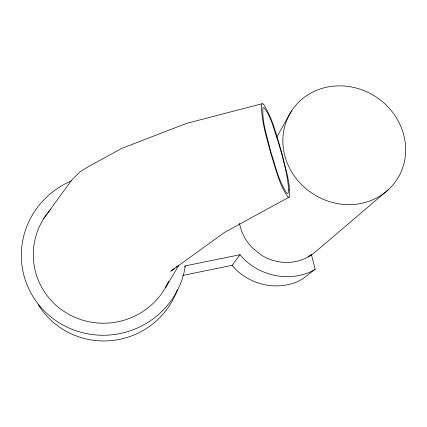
<?xml version="1.0" encoding="UTF-8"?>
<svg xmlns="http://www.w3.org/2000/svg" width="427" height="427" viewBox="0 0 427 427"><rect width="100%" height="100%" fill="white"/><g stroke="black" fill="none" stroke-linecap="round" stroke-linejoin="round"><path stroke-width="0.64" d="M239.494 223.246A46.394 44.008 35.9 0 0 251.455 246.95L260.876 254.812A46.394 44.008 35.9 0 0 307.013 257.577L311.39 254.513L315.206 269.266L310.52 271.892A60.671 57.554 35.9 0 1 243.924 259.194L240.033 254.722L185.131 265.904L184.96 268.044A82.491 80.479 -9.2 0 1 52.564 318.238A82.491 80.479 -9.2 0 1 71.309 180.952M174.84 268.06L170.768 271.241L224.469 232.437L289.244 197.071C290.819 183.114 285.375 169.215 282.594 155.658M184.603 267.078L185.131 265.904M168.692 281.58L165.644 287.462L178.945 265.14M168.676 281.606L165.906 286.928A70.701 68.971 -9.1 0 1 65.833 312.607A70.701 68.971 -9.1 0 1 47.205 213.527M276.808 137.003L291.561 110.956M282.418 155.033C277.16 137.862 273.232 119.64 263.576 104.289L262.311 103.681L261.543 104.866C261.233 121.658 266.934 137.964 270.937 154.104C275.986 168.617 278.916 184.795 288.198 197.301L289.244 197.071M43.538 218.88L71.352 180.482L79.652 172.06L89.307 166.114L121.892 148.34L186.572 123.382L262.311 103.681M182.628 275.474L232.149 265.311L240.033 254.722M308.438 257.043L311.39 254.513M311.561 255.154L388.597 189.487A62.87 57.826 33.2 0 0 358.893 88.816A62.87 57.826 33.2 0 0 285.305 157.403A62.87 57.826 33.2 0 0 388.597 189.487M176.367 266.87L177.386 266.074M315.206 269.266L302.626 278.906L298.222 281.382A56.903 54.261 36.7 0 1 235.789 269.517L232.149 265.311M177.344 289.746A77.239 75.558 -11.7 0 1 112.226 340.527A77.239 75.558 -11.7 0 1 38.227 304.616M48 212.497A70.701 68.971 -9.1 0 1 50.92 209.011M288.647 189.353L288.487 192.171L287.835 193.426L286.704 193.02C278.361 180.333 275.111 165.003 270.483 150.71C267.307 136.752 261.964 122.565 262.925 108.1L263.785 107.561C271.753 117.163 273.947 130.454 278.265 141.945C282.701 157.488 287.334 173.181 288.647 189.353"/></g></svg>
